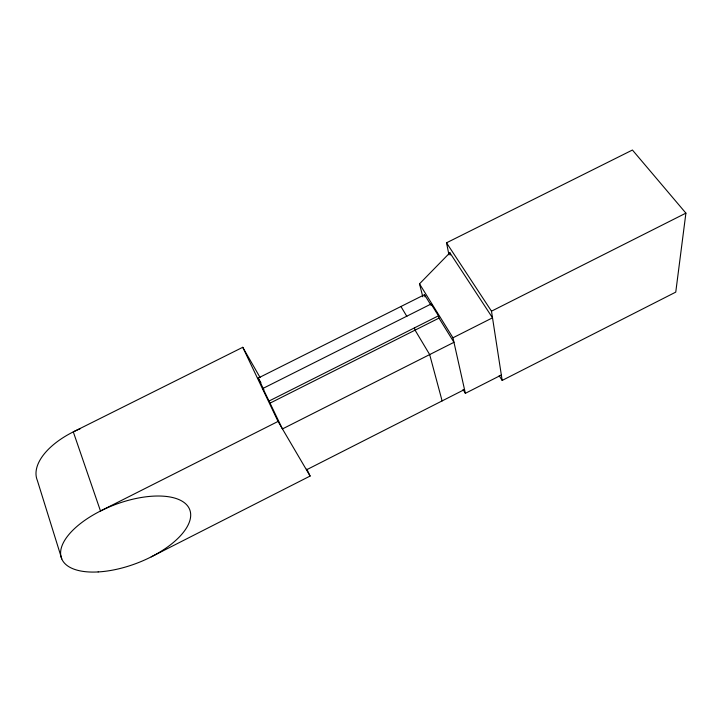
<?xml version="1.0" encoding="UTF-8"?>
<svg xmlns="http://www.w3.org/2000/svg" width="722" height="722" viewBox="0 0 722 722"><rect width="100%" height="100%" fill="white"/><g stroke="black" fill="none" stroke-linecap="round" stroke-linejoin="round"><path stroke-width="1.08" d="M448.958 254.857L446.521 242.809L632.427 150.032L685.9 213.134L675.756 292.121L502.178 380.422L499.182 375.702M422.812 296.814L419.5 283.845L449.878 252.772L492.512 317.824L452.956 337.797L465.365 393.319L501.348 375.025M306.462 469.841L464.517 389.528M151.214 556.87L310.108 476.051L306.742 469.038M268.963 401.071L438.444 315.812L431.115 303.989L262.943 388.436L282.446 428.931L453.967 342.309L438.994 318.113L438.444 315.812M270.136 403.084L438.994 318.113M502.178 380.422L491.492 311.182L685.9 213.134M310.108 476.051L278.051 421.431L100.493 511.005L73.301 431.882L242.763 347.291L260.119 377.57M263.674 389.519L258.214 378.066L424.491 294.693L431.133 305.415M446.521 242.809L491.492 311.182M419.5 283.845L452.956 337.797M463.028 389.465L465.365 393.319M400.936 306.507L406.865 316.426M262.943 388.436L263.729 389.79M258.214 378.066L260.931 382.786M242.763 347.291L278.051 421.431M61.785 558.954L37.354 480.473A65.44 33.88 -19.4 0 1 80.386 428.624M414.437 327.896L415.069 330.153L429.671 354.574L442.117 400.918M424.491 294.693L425.032 296.832M431.115 303.989L431.494 305.532M449.878 252.772L450.32 254.974M98.165 571.932A68.563 31.254 -20.8 0 0 190.446 512.241A68.563 31.254 -20.8 0 0 88.328 517.963A68.563 31.254 -20.8 0 0 98.165 571.932"/></g></svg>
